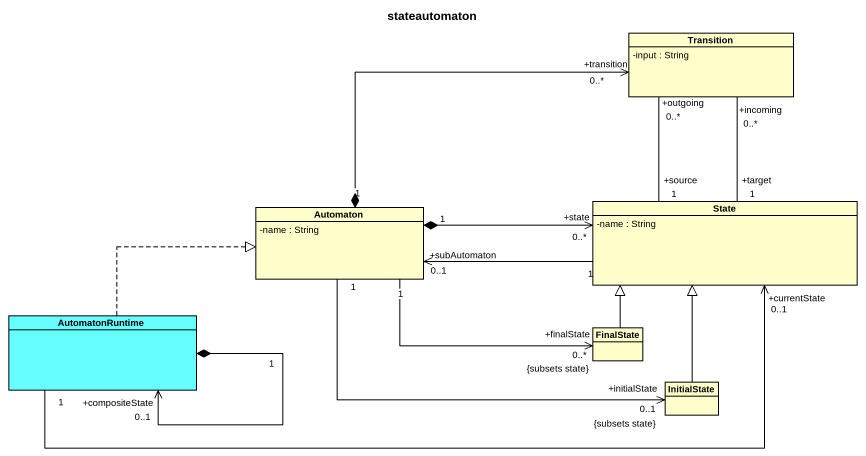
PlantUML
@startuml
title stateautomaton
hide circle
hide empty members
skinparam classAttributeIconSize 0
class Transition {
  -input : String
}
class Automaton {
  -name : String
}
class "State" as State_ {
  -name : String
}
class AutomatonRuntime #66FFFF
class FinalState
class InitialState
Transition "+outgoing\n0..*" -- "+source\n1" State_
Transition "+incoming\n0..*" -- "+target\n1" State_
Automaton "1" *-right-> "+transition\n0..*" Transition
Automaton "1" *-right-> "+state\n0..*" State_
Automaton "1" -right-> "+finalState\n0..*\n{subsets state}" FinalState
Automaton "1" -right-> "+initialState\n0..1\n{subsets state}" InitialState
State_ "1" -left-> "+subAutomaton\n0..1" Automaton
AutomatonRuntime .right.|> Automaton
AutomatonRuntime "1" -right-> "+currentState\n0..1" State_
AutomatonRuntime "1" *--> "+compositeState\n0..1" AutomatonRuntime
FinalState -up-|> State_
InitialState -up-|> State_
@enduml
